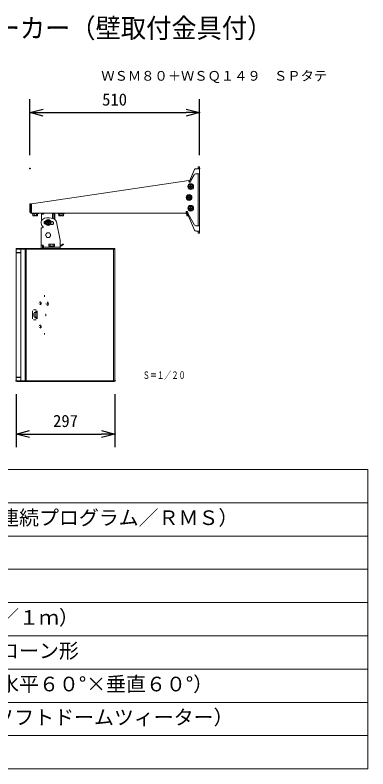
# Model space of a CAD drawing. Units: millimetres, scale not verified. Extents: x -62 to 63, y -57 to 57.
# Drawn here: x 9.4 to 62.5, y -56.5 to 56.8 of the extents above; entities that cross this region are included whole.
import ezdxf
from ezdxf.enums import TextEntityAlignment as Align

# ---------------------------------------------------------------- set-up
doc = ezdxf.new("R2010")
doc.units = ezdxf.units.MM
doc.header["$LTSCALE"] = 0.125
doc.header["$PDMODE"] = 32
doc.header["$PDSIZE"] = 0.0625
for name, color, linetype, lineweight in [('0-0_0', 7, 'Continuous', 25), ('0-1_WAKU', 1, 'Continuous', 18), ('0-4_GAIKEI', 1, 'Continuous', 18), ('0-5_SUNPO', 7, 'Continuous', 25)]:
    doc.layers.add(name, color=color, linetype=linetype, lineweight=lineweight)
for name, color, linetype in [('0-2_MOJI1', 7, 'Continuous'), ('0-3_TOUROKU', 7, 'Continuous'), ('0-6_DEFPOINTS', 7, 'Continuous')]:
    doc.layers.add(name, color=color, linetype=linetype)
doc.styles.add('ＭＳ ゴシック', font='')
doc.styles.get('ＭＳ ゴシック').set_extended_font_data('MS Gothic')

# ---------------------------------------------------------------- blocks, each defined once
blk = doc.blocks.new('_OPEN30')
at = {"layer": '0-0_0'}
blk.add_line((0, 0), (-1, 0), dxfattribs=at)
blk.add_lwpolyline([(-1, 0.26795), (0, 0), (-1, -0.26795)], dxfattribs=at)
blk = doc.blocks.new('D9')
at = {"layer": '0-5_SUNPO'}
for p, q in [((12.0733, 33.419), (12.0733, 41.819)), ((37.5733, 33.419), (37.5733, 41.819)), ((14.0733, 39.819), (35.5733, 39.819))]:
    blk.add_line(p, q, dxfattribs=at)
at = {"layer": '0-6_DEFPOINTS'}
for p in [(37.5733, 39.819), (12.0733, 31.419), (37.5733, 31.419)]:
    blk.add_point(p, dxfattribs=at)
at = {"layer": '0-5_SUNPO', "xscale": 2, "yscale": 2, "rotation": 180}
blk.add_blockref('_OPEN30', (12.0733, 39.819), dxfattribs=at)
at = {"layer": '0-5_SUNPO', "xscale": 2, "yscale": 2}
blk.add_blockref('_OPEN30', (37.5733, 39.819), dxfattribs=at)
at = {"layer": '0-5_SUNPO', "style": 'ＭＳ ゴシック'}
blk.add_text('510', height=1.833, dxfattribs=at).set_placement((22.9483, 40.319), align=Align.BOTTOM_LEFT)
blk = doc.blocks.new('D8')
at = {"layer": '0-5_SUNPO'}
for p, q in [((10.0142, -2.4908), (10.0142, -10.4908)), ((24.8642, -2.4908), (24.8642, -10.4908)), ((12.0142, -8.4908), (22.8642, -8.4908))]:
    blk.add_line(p, q, dxfattribs=at)
at = {"layer": '0-6_DEFPOINTS'}
for p in [(10.0142, -0.4908), (24.8642, -0.4908), (24.8642, -8.4908)]:
    blk.add_point(p, dxfattribs=at)
at = {"layer": '0-5_SUNPO', "xscale": 2, "yscale": 2, "rotation": 180}
blk.add_blockref('_OPEN30', (10.0142, -8.4908), dxfattribs=at)
at = {"layer": '0-5_SUNPO', "xscale": 2, "yscale": 2}
blk.add_blockref('_OPEN30', (24.8642, -8.4908), dxfattribs=at)
at = {"layer": '0-5_SUNPO', "style": 'ＭＳ ゴシック'}
blk.add_text('297', height=1.833, dxfattribs=at).set_placement((15.5642, -7.9908), align=Align.BOTTOM_LEFT)

msp = doc.modelspace()

# ---------------------------------------------------------------- linework, layer by layer
at = {"layer": '0-1_WAKU', "color": 4}
for p, q in [((62.5131, -11.5097), (-62.4869, -11.5097)), ((62.5131, -56.5097), (62.5131, -11.5097))]:
    msp.add_line(p, q, dxfattribs=at)
at = {"layer": '0-1_WAKU'}
for p, q in [((-62.4869, -16.5097), (62.5131, -16.5097)), ((-62.4869, -21.5097), (62.5131, -21.5097)), ((-62.4869, -26.5097), (62.5131, -26.5097)), ((-62.4869, -31.5097), (62.5131, -31.5097)), ((-62.4869, -36.5097), (62.5131, -36.5097)), ((-62.4869, -41.5097), (62.5131, -41.5097)), ((-62.4869, -46.5097), (62.5131, -46.5097)), ((-62.4869, -51.5097), (62.5131, -51.5097))]:
    msp.add_line(p, q, dxfattribs=at)
at = {"layer": '0-1_WAKU', "color": 4}
msp.add_lwpolyline([(-62.4869, -11.5097), (-62.4869, -56.5097), (62.5131, -56.5097)], dxfattribs=at)
at = {"layer": '0-4_GAIKEI', "color": 7}
for p, q in [((36.9775, 33.7097), (36.9775, 34.0097)), ((37.1375, 34.0097), (36.9775, 34.0097)), ((37.1375, 24.0097), (37.1375, 34.0097)), ((35.652, 31.8064), (36.4219, 33.5602)), ((36.6508, 33.7097), (37.1375, 33.7097)), ((11.8675, 28.4214), (35.5466, 31.9353)), ((35.5466, 31.9353), (35.5717, 31.7663)), ((11.6375, 28.4197), (11.7975, 28.4197)), ((11.6375, 27.1697), (11.6375, 28.4197)), ((11.7975, 27.1697), (11.7975, 28.4197)), ((11.8675, 27.0097), (11.8675, 28.4214)), ((11.6375, 27.2097), (11.7975, 27.2097)), ((36.4222, 24.46), (35.1977, 27.2763)), ((11.7975, 27.1697), (11.8675, 27.1697)), ((11.7975, 27.0097), (35.3136, 27.0097)), ((13.3625, 26.0797), (13.3625, 26.9697)), ((13.5309, 26.0797), (13.3625, 26.0797)), ((15.0625, 26.2136), (15.0625, 27.0097)), ((15.1038, 26.9897), (15.1038, 27.0097)), ((15.1038, 26.9897), (15.4113, 26.9897)), ((15.3771, 26.0797), (15.4125, 26.0797)), ((15.4113, 26.9897), (15.4113, 27.0097)), ((15.4125, 26.9697), (15.4125, 26.0528)), ((35.1375, 27.1697), (35.1375, 27.0097)), ((35.15, 27.0097), (35.15, 26.9597)), ((35.15, 26.9597), (35.2411, 26.8868)), ((15.6395, 25.6755), (16.2125, 22.9797)), ((13.3525, 21.7297), (13.3525, 24.8297)), ((13.3525, 24.8297), (13.5275, 24.8297)), ((36.6514, 24.3097), (37.1375, 24.3097)), ((36.9775, 24.0097), (36.9775, 24.3097)), ((37.1375, 24.0097), (36.9775, 24.0097)), ((16.2125, 21.7297), (16.2125, 22.9797)), ((9.5603, 21.6298), (9.5603, 21.1306)), ((24.3285, 21.7297), (9.6602, 21.7297)), ((13.5625, 22.2297), (13.3525, 22.2297)), ((13.6625, 21.7297), (13.6625, 22.1297)), ((13.6625, 21.8897), (16.2125, 21.8897)), ((9.5784, 21.0207), (9.5784, 2.4386)), ((9.5603, 1.8295), (9.5603, 2.3288)), ((24.3285, 1.7297), (9.6602, 1.7297))]:
    msp.add_line(p, q, dxfattribs=at)
at = {"layer": '0-4_GAIKEI'}
for p, q in [((36.5592, 32.9097), (37.1375, 32.9097)), ((36.9775, 25.1097), (36.9775, 32.9097)), ((35.8375, 31.9097), (36.3427, 32.7847)), ((35.8375, 31.7847), (35.8375, 31.9097)), ((35.6643, 31.3097), (35.4911, 31.0097)), ((35.4911, 31.0097), (35.6643, 30.7097)), ((35.6643, 31.3097), (36.0107, 31.3097)), ((35.6643, 30.7097), (36.0107, 30.7097)), ((35.675, 31.0447), (35.675, 30.9747)), ((35.8025, 31.0447), (35.675, 31.0447)), ((35.675, 30.9747), (35.8025, 30.9747)), ((35.6954, 31.6597), (35.7125, 31.6597)), ((35.8025, 31.3097), (35.8025, 31.0447)), ((35.8025, 30.9747), (35.8025, 30.7097)), ((35.8725, 31.0447), (35.8725, 31.3097)), ((36, 31.0447), (35.8725, 31.0447)), ((35.8725, 30.7097), (35.8725, 30.9747)), ((35.8725, 30.9747), (36, 30.9747)), ((36, 30.9747), (36, 31.0447)), ((36.1839, 31.0097), (36.0107, 31.3097)), ((36.0107, 30.7097), (36.1839, 31.0097)), ((35.4143, 29.6847), (35.2411, 29.3847)), ((35.4143, 29.6847), (35.7607, 29.6847)), ((35.5525, 29.6847), (35.5525, 29.4197)), ((35.6225, 29.4197), (35.6225, 29.6847)), ((35.9339, 29.3847), (35.7607, 29.6847)), ((35.2411, 29.3847), (35.4143, 29.0847)), ((35.4143, 29.0847), (35.7607, 29.0847)), ((35.5525, 29.4197), (35.425, 29.4197)), ((35.425, 29.4197), (35.425, 29.3497)), ((35.425, 29.3497), (35.5525, 29.3497)), ((35.5525, 29.3497), (35.5525, 29.0847)), ((35.75, 29.4197), (35.6225, 29.4197)), ((35.6225, 29.3497), (35.75, 29.3497)), ((35.6225, 29.0847), (35.6225, 29.3497)), ((35.75, 29.3497), (35.75, 29.4197)), ((35.7607, 29.0847), (35.9339, 29.3847)), ((35.2267, 27.2097), (35.1443, 27.2097)), ((35.6643, 28.0597), (35.4911, 27.7597)), ((35.4911, 27.7597), (35.6643, 27.4597)), ((35.6643, 28.0597), (36.0107, 28.0597)), ((35.6643, 27.4597), (36.0107, 27.4597)), ((35.675, 27.7947), (35.675, 27.7247)), ((35.8025, 27.7947), (35.675, 27.7947)), ((35.675, 27.7247), (35.8025, 27.7247)), ((35.8025, 28.0597), (35.8025, 27.7947)), ((35.8025, 27.7247), (35.8025, 27.4597)), ((35.8725, 27.7947), (35.8725, 28.0597)), ((36, 27.7947), (35.8725, 27.7947)), ((35.8725, 27.4597), (35.8725, 27.7247)), ((35.8725, 27.7247), (36, 27.7247)), ((36, 27.7247), (36, 27.7947)), ((36.1839, 27.7597), (36.0107, 28.0597)), ((36.0107, 27.4597), (36.1839, 27.7597)), ((12, 27.0097), (12, 26.9597)), ((12.875, 26.9597), (12, 26.9597)), ((12, 26.9597), (12.0911, 26.8868)), ((12.0911, 26.8868), (12.0911, 26.6279)), ((12.0911, 26.6279), (12.1411, 26.6097)), ((12.4025, 26.6097), (12.1412, 26.6097)), ((12.2643, 26.8868), (12.2643, 26.6279)), ((12.4025, 26.6997), (12.4725, 26.6997)), ((12.4025, 26.6097), (12.4025, 26.6997)), ((12.4725, 26.6097), (12.4725, 26.6997)), ((12.7339, 26.6097), (12.4725, 26.6097)), ((12.6107, 26.8868), (12.6107, 26.6279)), ((12.7839, 26.6279), (12.7339, 26.6097)), ((12.875, 26.9597), (12.7839, 26.8868)), ((12.7839, 26.8868), (12.7839, 26.6279)), ((12.875, 27.0097), (12.875, 26.9597)), ((13.3638, 26.9897), (13.3638, 27.0097)), ((13.3638, 26.9897), (13.6713, 26.9897)), ((13.3674, 26.8797), (13.6125, 26.8797)), ((13.5225, 26.9697), (13.5225, 26.8797)), ((13.6713, 26.9897), (13.6713, 27.0097)), ((13.7125, 26.9797), (13.7125, 27.0097)), ((15.2525, 26.1522), (15.2525, 26.9697)), ((15.9, 27.0097), (15.9, 26.9597)), ((16.775, 26.9597), (15.9, 26.9597)), ((15.9, 26.9597), (15.9911, 26.8868)), ((15.9911, 26.8868), (15.9911, 26.6279)), ((15.9911, 26.6279), (16.0411, 26.6097)), ((16.3025, 26.6097), (16.0412, 26.6097)), ((16.1643, 26.8868), (16.1643, 26.6279)), ((16.3025, 26.6997), (16.3725, 26.6997)), ((16.3025, 26.6097), (16.3025, 26.6997)), ((16.3725, 26.6097), (16.3725, 26.6997)), ((16.6339, 26.6097), (16.3725, 26.6097)), ((16.5107, 26.8868), (16.5107, 26.6279)), ((16.6839, 26.6279), (16.6339, 26.6097)), ((16.775, 26.9597), (16.6839, 26.8868)), ((16.6839, 26.8868), (16.6839, 26.6279)), ((16.775, 27.0097), (16.775, 26.9597)), ((35.1375, 27.1697), (35.2441, 27.1697)), ((35.3354, 26.9597), (35.15, 26.9597)), ((35.2411, 26.8868), (35.2411, 26.6279)), ((35.2411, 26.6279), (35.2911, 26.6097)), ((35.4875, 26.6097), (35.2912, 26.6097)), ((35.3875, 27.0097), (35.3875, 27.1697)), ((36.4123, 25.2347), (35.3875, 27.0097)), ((35.4143, 26.778), (35.4143, 26.6279)), ((14.2143, 25.9297), (14.0411, 25.6297)), ((14.0411, 25.6297), (14.2143, 25.3297)), ((14.2143, 25.9297), (14.5607, 25.9297)), ((14.2143, 25.3297), (14.5607, 25.3297)), ((14.3525, 25.6647), (14.225, 25.6647)), ((14.225, 25.6647), (14.225, 25.5947)), ((14.225, 25.5947), (14.3525, 25.5947)), ((14.3525, 25.9297), (14.3525, 25.6647)), ((14.3525, 25.5947), (14.3525, 25.3297)), ((14.4225, 25.6647), (14.4225, 25.9297)), ((14.55, 25.6647), (14.4225, 25.6647)), ((14.4225, 25.5947), (14.55, 25.5947)), ((14.4225, 25.3297), (14.4225, 25.5947)), ((14.55, 25.5947), (14.55, 25.6647)), ((14.7339, 25.6297), (14.5607, 25.9297)), ((14.5607, 25.3297), (14.7339, 25.6297)), ((15.1525, 25.3996), (15.1525, 25.6737)), ((37.1375, 25.1097), (36.6288, 25.1097)), ((14.1855, 24.0797), (13.9834, 23.7297)), ((14.5896, 24.0797), (14.1855, 24.0797)), ((14.7917, 23.7297), (14.5896, 24.0797)), ((13.9834, 23.7297), (14.1855, 23.3797)), ((14.1855, 23.3797), (14.5896, 23.3797)), ((14.5896, 23.3797), (14.7917, 23.7297)), ((9.5603, 21.6298), (24.4284, 21.6298)), ((10.2597, 21.1306), (10.2597, 21.6298)), ((10.9076, 21.6298), (10.9076, 1.8295)), ((11.0902, 21.6298), (11.0902, 1.8295)), ((13.5125, 21.7297), (13.5125, 22.2297)), ((14.4625, 21.9697), (14.4625, 21.8897)), ((14.4626, 21.9697), (15.3625, 21.9697)), ((14.5084, 22.3515), (14.5584, 22.3697)), ((14.5084, 22.0697), (14.5084, 22.3515)), ((14.5084, 22.0697), (15.3167, 22.0697)), ((14.55, 22.0697), (14.55, 21.9697)), ((14.5584, 22.3697), (15.2666, 22.3697)), ((14.7105, 22.0697), (14.7105, 22.3515)), ((15.1146, 22.0697), (15.1146, 22.3515)), ((15.3167, 22.3515), (15.2667, 22.3697)), ((15.275, 22.0697), (15.275, 21.9697)), ((15.3167, 22.0697), (15.3167, 22.3515)), ((15.3625, 21.9697), (15.3625, 21.8897)), ((16.2125, 22.1338), (16.6585, 22.3913)), ((16.2125, 22.0183), (16.7085, 22.3047)), ((16.7085, 22.3047), (16.6585, 22.3913)), ((24.2364, 1.8295), (24.2364, 21.6298)), ((9.5603, 21.1306), (10.2689, 21.1306)), ((9.6383, 21.0806), (10.2689, 21.0806)), ((10.2689, 2.3288), (10.2689, 21.1306)), ((13.0919, 13.6347), (13.131, 13.6347)), ((13.0993, 13.6347), (13.0993, 13.5997)), ((13.1952, 13.712), (13.1803, 13.7189)), ((14.2655, 13.6341), (14.2505, 13.641)), ((12.1911, 12.4797), (12.5823, 12.4797)), ((12.9598, 13.4997), (12.9955, 13.4997)), ((12.9955, 13.4597), (12.9598, 13.4597)), ((13.131, 13.3247), (13.0919, 13.3247)), ((13.0993, 13.3597), (13.0993, 13.3247)), ((13.1952, 13.2474), (13.1803, 13.2405)), ((13.1972, 13.4997), (13.2631, 13.4997)), ((13.1972, 13.4597), (13.2631, 13.4597)), ((13.2314, 13.4997), (13.2314, 13.4597)), ((14.0301, 13.4217), (14.0658, 13.4217)), ((14.0658, 13.3817), (14.0301, 13.3817)), ((14.1622, 13.5567), (14.2013, 13.5567)), ((14.2013, 13.2467), (14.1622, 13.2467)), ((14.1696, 13.5567), (14.1696, 13.5217)), ((14.1696, 13.2817), (14.1696, 13.2467)), ((14.2655, 13.1694), (14.2505, 13.1625)), ((14.2674, 13.4217), (14.3333, 13.4217)), ((14.2674, 13.3817), (14.3333, 13.3817)), ((14.3017, 13.4217), (14.3017, 13.3817)), ((12.0444, 11.1297), (12.0444, 12.3297)), ((12.2301, 11.9672), (12.2301, 11.4922)), ((12.2724, 12.0672), (12.665, 12.0672)), ((12.665, 11.3922), (12.2724, 11.3922)), ((12.406, 11.3922), (12.406, 12.0672)), ((12.4821, 12.1672), (12.4821, 12.0672)), ((12.6043, 12.1672), (12.4821, 12.1672)), ((12.4821, 11.3922), (12.4821, 11.2922)), ((12.6043, 12.0672), (12.6043, 12.3297)), ((12.6043, 11.1297), (12.6043, 11.3922)), ((12.665, 11.3922), (12.665, 12.0672)), ((12.7291, 11.1297), (12.7291, 12.3297)), ((12.1911, 10.9797), (12.5823, 10.9797)), ((12.4821, 11.2922), (12.6043, 11.2922)), ((13.1952, 10.212), (13.1803, 10.2189)), ((12.9598, 9.9997), (12.9955, 9.9997)), ((12.9955, 9.9597), (12.9598, 9.9597)), ((13.0919, 10.1347), (13.131, 10.1347)), ((13.131, 9.8247), (13.0919, 9.8247)), ((13.0993, 10.1347), (13.0993, 10.0997)), ((13.0993, 9.8597), (13.0993, 9.8247)), ((13.1952, 9.7474), (13.1803, 9.7405)), ((13.1972, 9.9997), (13.2631, 9.9997)), ((13.1972, 9.9597), (13.2631, 9.9597)), ((13.2314, 9.9997), (13.2314, 9.9597)), ((9.5603, 2.3288), (10.2689, 2.3288)), ((9.6383, 2.3787), (10.2689, 2.3787)), ((10.2597, 2.3288), (10.2597, 1.8295)), ((9.5603, 1.8295), (24.4284, 1.8295))]:
    msp.add_line(p, q, dxfattribs=at)
at = {"layer": '0-4_GAIKEI', "color": 7}
msp.add_lwpolyline([(24.4284, 1.8295), (24.4284, 5.4013), (24.4284, 21.6298)], dxfattribs=at)
at = {"layer": '0-4_GAIKEI'}
for points in [[(13.1952, 13.712), (13.2555, 13.6729), (13.3025, 13.618), (13.3324, 13.5518), (13.3427, 13.4797)], [(13.8568, 14.5797), (13.8556, 14.6004), (13.8519, 14.6214), (13.8456, 14.6418), (13.837, 14.6613), (13.8265, 14.6791), (13.8134, 14.6961)], [(13.8134, 14.4632), (13.826, 14.4795), (13.8369, 14.4978), (13.8455, 14.5172), (13.8518, 14.5376), (13.8555, 14.558), (13.8568, 14.5797)], [(14.2655, 13.6341), (14.3258, 13.5949), (14.3728, 13.54), (14.4027, 13.4738), (14.4129, 13.4017), (14.4027, 13.3296), (14.3728, 13.2634), (14.3258, 13.2086), (14.2655, 13.1694)], [(13.3427, 13.4797), (13.3324, 13.4075), (13.3025, 13.3414), (13.2555, 13.2865), (13.1952, 13.2474)], [(14.0524, 11.7297), (14.0512, 11.7504), (14.0475, 11.7714), (14.0413, 11.7918), (14.0327, 11.8113), (14.0222, 11.8291), (14.009, 11.8461)], [(14.009, 11.6132), (14.0216, 11.6295), (14.0325, 11.6478), (14.0412, 11.6672), (14.0474, 11.6876), (14.0511, 11.708), (14.0524, 11.7297)], [(13.1952, 10.212), (13.2555, 10.1729), (13.3025, 10.118), (13.3324, 10.0518), (13.3427, 9.9797)], [(13.3427, 9.9797), (13.3324, 9.9075), (13.3025, 9.8414), (13.2555, 9.7865), (13.1952, 9.7474)], [(13.8568, 8.8797), (13.8556, 8.9004), (13.8519, 8.9214), (13.8456, 8.9418), (13.837, 8.9613), (13.8265, 8.9791), (13.8134, 8.9961)], [(13.8134, 8.7632), (13.826, 8.7795), (13.8369, 8.7978), (13.8455, 8.8172), (13.8518, 8.8376), (13.8555, 8.858), (13.8568, 8.8797)]]:
    msp.add_lwpolyline(points, dxfattribs=at)
for centre in [(35.8375, 31.0097), (35.5875, 29.3847), (35.8375, 27.7597), (14.3875, 25.6297)]:
    msp.add_circle(centre, 0.4375, dxfattribs=at)
for centre, radius, start, end in [((36.5592, 32.6597), 0.25, 90, 150), ((35.6954, 31.7847), 0.125, 188.44094, 270), ((35.7125, 31.7847), 0.125, 270, 0), ((35.8375, 31.0097), 0.2964, 96.78129, 263.21871), ((35.8375, 31.0097), 0.2964, 276.78129, 83.21871), ((35.5875, 29.3847), 0.2964, 96.78129, 263.21871), ((35.5875, 29.3847), 0.2964, 276.78129, 83.21871), ((35.2625, 27.1697), 0.125, 0, 180), ((35.8375, 27.7597), 0.2964, 96.78129, 263.21871), ((35.8375, 27.7597), 0.2964, 276.78129, 83.21871), ((13.1625, 26.9697), 0.2, 0, 11.54631), ((13.1625, 26.9697), 0.36, 0, 3.19658), ((13.6125, 26.9797), 0.1, 270, 0), ((14.3875, 25.6297), 0.2964, 96.78128, 263.21872), ((14.3875, 25.6297), 0.2964, 276.78128, 83.21872), ((36.6288, 25.3597), 0.25, 210, 270), ((14.3875, 23.7297), 0.3542, 158.77493, 201.22507), ((14.3875, 23.7297), 0.3542, 98.77493, 141.22507), ((14.3875, 23.7297), 0.3542, 38.77493, 81.22507), ((14.3875, 23.7297), 0.3542, 338.77493, 21.22507), ((14.3875, 23.7297), 0.3542, 218.77493, 261.22507), ((14.3875, 23.7297), 0.3542, 278.77493, 321.22507)]:
    msp.add_arc(centre, radius, start, end, dxfattribs=at)
at = {"layer": '0-4_GAIKEI', "color": 7}
for centre, radius, start, end in [((36.6508, 33.4597), 0.25, 90, 156.29735), ((35.423, 31.9069), 0.25, 311.54329, 336.29735), ((11.7975, 27.1697), 0.16, 180, 270), ((13.9925, 25.5882), 0.675, 102, 234.46433), ((14.3875, 23.7297), 2.575, 71.85415, 102), ((14.9793, 25.5352), 0.675, 12, 71.85415), ((15.6125, 26.9697), 0.36, 176.76114, 180), ((15.6125, 26.9697), 0.2, 168.43406, 180), ((13.5275, 24.9547), 0.125, 270, 355.98082), ((13.5275, 24.9372), 0.125, 4.01918, 54.46433), ((13.9925, 25.5882), 0.225, 102, 282), ((14.3875, 23.7297), 2.125, 100.7145, 102), ((14.3875, 23.7297), 1.675, 72, 77.92702), ((14.3875, 23.7297), 2.125, 72, 79.2855), ((14.9747, 25.5367), 0.225, 252, 72), ((36.6514, 24.5597), 0.25, 203.49857, 270), ((9.6602, 21.6298), 0.0998, 90, 180), ((13.5625, 22.1297), 0.1, 0, 90), ((24.3285, 21.6298), 0.0998, 0, 90), ((9.6383, 21.0207), 0.0599, 90, 180), ((9.6383, 2.4386), 0.0599, 180, 270), ((9.6602, 1.8295), 0.0998, 180, 270), ((24.3285, 1.8295), 0.0998, 270, 0)]:
    msp.add_arc(centre, radius, start, end, dxfattribs=at)

# ---------------------------------------------------------------- block references
at = {"layer": '0-5_SUNPO'}
for name in ['D9', 'D8']:
    msp.add_blockref(name, (-0.4358, 2.3203), dxfattribs=at)

# ---------------------------------------------------------------- texts
at = {"layer": '0-2_MOJI1', "style": 'ＭＳ ゴシック', "width": 0.95}
msp.add_text('２０ｃｍ\u3000２ウェイスピーカー（壁取付金具付）', height=2.933, dxfattribs=at).set_placement((-35.4869, 52.4903), align=Align.BOTTOM_LEFT)
at = {"layer": '0-2_MOJI1', "style": 'ＭＳ ゴシック'}
for s, p in [('１６０Ｗ／８０Ｗ（連続プログラム／ＲＭＳ）', (-19.9869, -20.5097)), ('９４．５ｄＢ（１Ｗ／１ｍ）', (-19.9869, -35.5097)), ('低域用：２０ｃｍ\u3000コーン形', (-19.9869, -40.5097)), ('高域用：ホーン形（水平６０°×垂直６０°）', (-19.9869, -45.5097)), ('\u3000\u3000\u3000（φ２５ｍｍソフトドームツィーター）', (-19.9869, -50.5097))]:
    msp.add_text(s, height=2.199, dxfattribs=at).set_placement(p, align=Align.BOTTOM_LEFT)
at = {"layer": '0-3_TOUROKU', "style": 'ＭＳ ゴシック'}
msp.add_text('ＷＳＭ８０＋ＷＳＱ１４９\u3000ＳＰタテ', height=1.466, dxfattribs=at).set_placement((22.3797, 46.4903), align=Align.BOTTOM_LEFT)
at = {"layer": '0-3_TOUROKU', "style": 'ＭＳ ゴシック', "width": 0.7}
msp.add_text('Ｓ＝１／２０', height=1.1, dxfattribs=at).set_placement((28.6169, 1.7785), align=Align.BOTTOM_LEFT)

doc.saveas('drawing.dxf')
